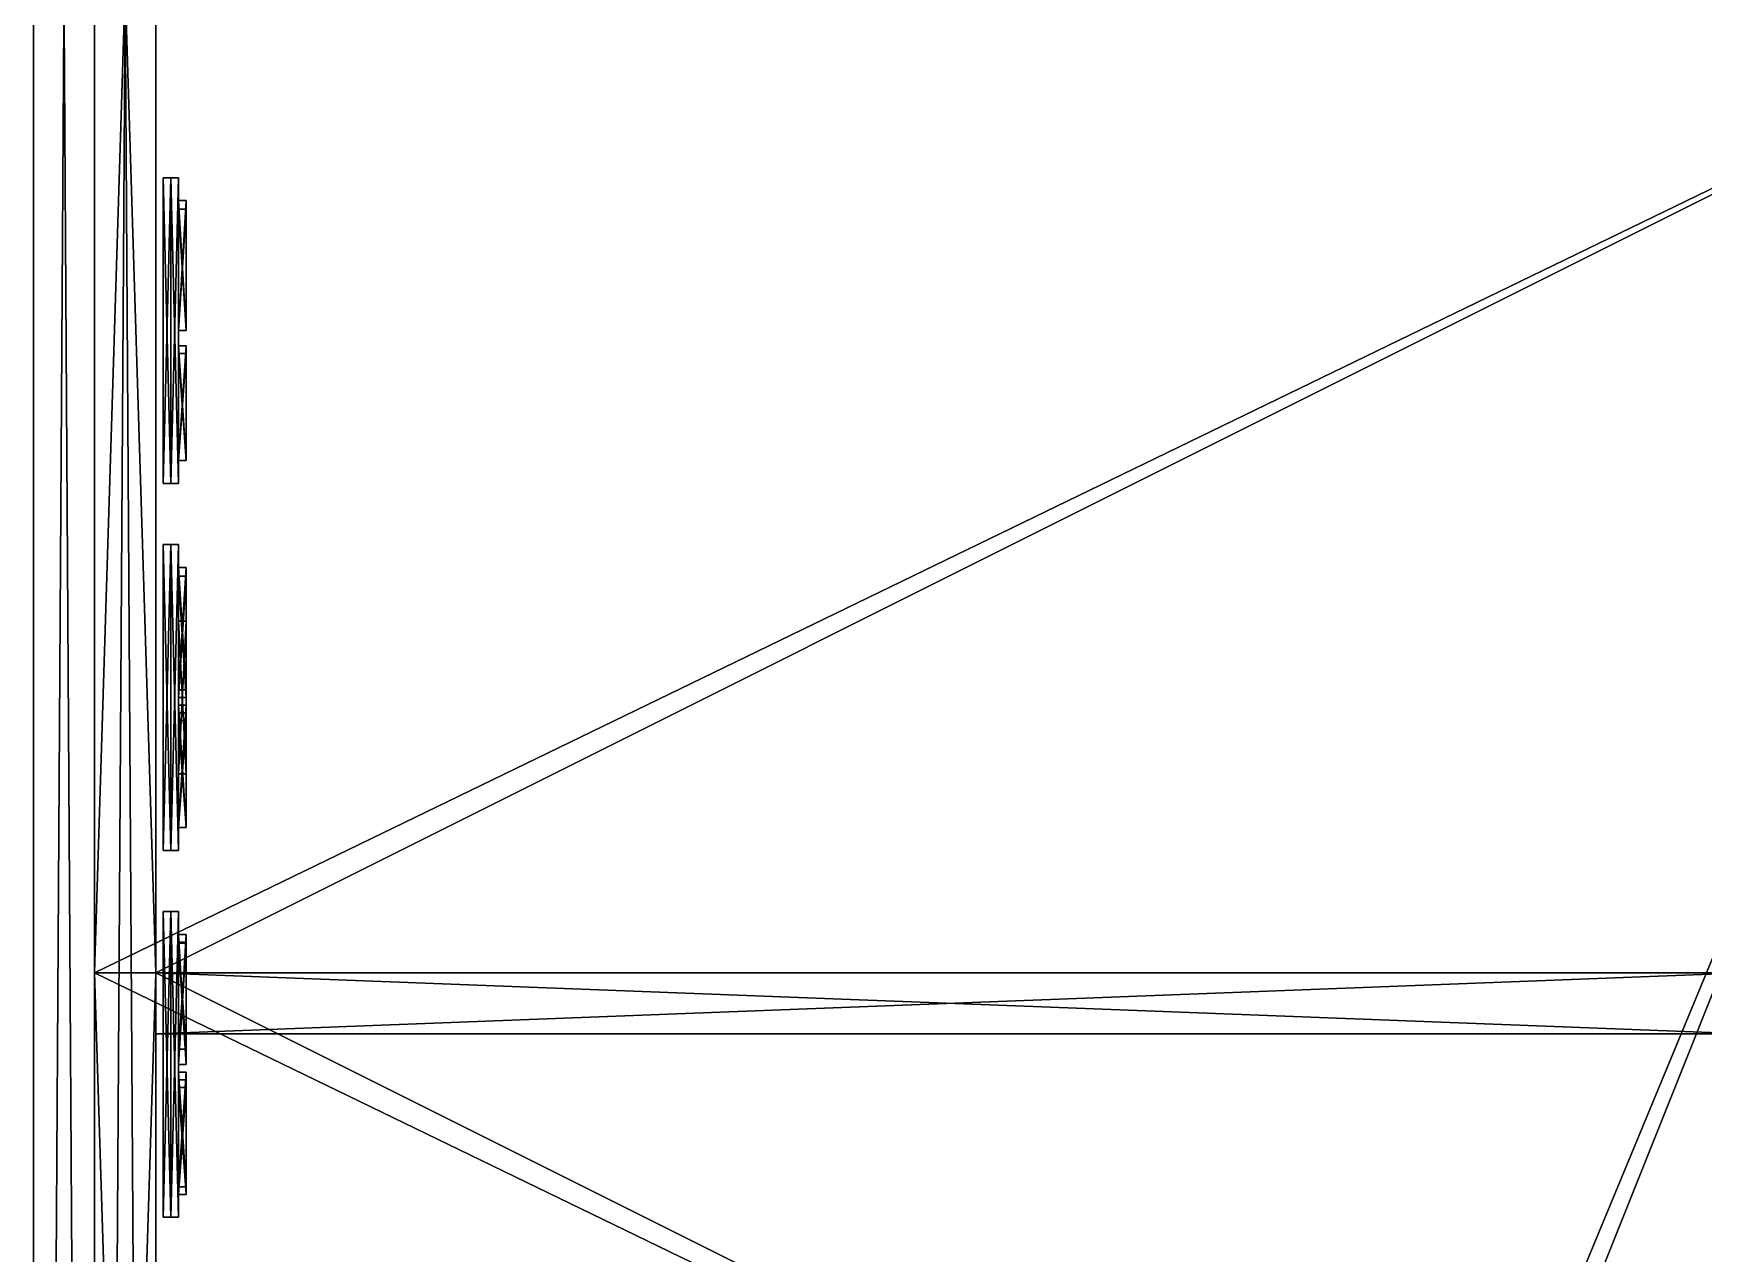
# Model space of a CAD drawing. Extents: x -648 to 272, y -784 to 528.
# Drawn here: x -272 to -53.4, y -292.7 to -133.1 of the extents above; entities that cross this region are included whole.
import ezdxf

# ---------------------------------------------------------------- set-up
doc = ezdxf.new("R2010")
doc.units = 0

msp = doc.modelspace()

# ---------------------------------------------------------------- meshes
at = {"layer": 'OBJECT001', "color": 50}
mesh = msp.add_polyface(dxfattribs=at)
corners = [(-256, -768, 376), (-256, 512, 376), (-256, 512, 384), (-256, -768, 384), (256, 512, 376), (256, -768, 376), (256, -768, 384), (256, 512, 384)]
mesh.append_faces([[corners[k] for k in face] for face in [(1, 3, 0), (5, 7, 4), (2, 6, 3), (0, 4, 1), (5, 3, 6), (1, 7, 2)]], dxfattribs={"vtx0": -1})
mesh.append_faces([[corners[k] for k in face] for face in [(1, 2, 3), (5, 6, 7), (2, 7, 6), (0, 5, 4), (5, 0, 3), (1, 4, 7)]], dxfattribs={"vtx2": -1})
at = {"layer": 'OBJECT010', "color": 50}
mesh = msp.add_polyface(dxfattribs=at)
corners = [(-264, -256, 128), (-264, -256, 40), (-264, 2, 40), (-264, 2, 128), (-256, 2, 128), (-256, 2, 40), (-256, -256, 40), (-256, -256, 128)]
mesh.append_faces([[corners[k] for k in face] for face in [(1, 3, 0), (5, 7, 4), (6, 0, 7), (2, 4, 3), (1, 5, 2), (3, 7, 0)]], dxfattribs={"vtx0": -1})
mesh.append_faces([[corners[k] for k in face] for face in [(1, 2, 3), (5, 6, 7), (6, 1, 0), (2, 5, 4), (1, 6, 5), (3, 4, 7)]], dxfattribs={"vtx2": -1})
at = {"layer": 'OBJECT014', "color": 50}
mesh = msp.add_polyface(dxfattribs=at)
corners = [(-264, -512, 128), (-264, -512, 72), (-264, -256, 72), (-264, -256, 128), (-256, -256, 128), (-256, -256, 72), (-256, -512, 72), (-256, -512, 128)]
mesh.append_faces([[corners[k] for k in face] for face in [(1, 3, 0), (5, 7, 4), (6, 0, 7), (2, 4, 3), (1, 5, 2), (3, 7, 0)]], dxfattribs={"vtx0": -1})
mesh.append_faces([[corners[k] for k in face] for face in [(1, 2, 3), (5, 6, 7), (6, 1, 0), (2, 5, 4), (1, 6, 5), (3, 4, 7)]], dxfattribs={"vtx2": -1})
at = {"layer": 'OBJECT015', "color": 50}
mesh = msp.add_polyface(dxfattribs=at)
corners = [(-256, -256, 32), (-264, -256, 32), (-264, -256, 40), (-256, -256, 40), (-264, 2, 32), (-256, 2, 32), (-256, 2, 40), (-264, 2, 40)]
mesh.append_faces([[corners[k] for k in face] for face in [(1, 3, 0), (5, 7, 4), (4, 0, 5), (2, 6, 3), (1, 7, 2), (5, 3, 6)]], dxfattribs={"vtx0": -1})
mesh.append_faces([[corners[k] for k in face] for face in [(1, 2, 3), (5, 6, 7), (4, 1, 0), (2, 7, 6), (1, 4, 7), (5, 0, 3)]], dxfattribs={"vtx2": -1})
at = {"layer": 'OBJECT018', "color": 50}
mesh = msp.add_polyface(dxfattribs=at)
corners = [(-264, -512, 72), (-264, -512, 64), (-264, -256, 64), (-264, -256, 72), (-256, -256, 72), (-256, -256, 64), (-256, -512, 64), (-256, -512, 72)]
mesh.append_faces([[corners[k] for k in face] for face in [(1, 3, 0), (5, 7, 4), (6, 0, 7), (2, 4, 3), (1, 5, 2), (3, 7, 0)]], dxfattribs={"vtx0": -1})
mesh.append_faces([[corners[k] for k in face] for face in [(1, 2, 3), (5, 6, 7), (6, 1, 0), (2, 5, 4), (1, 6, 5), (3, 4, 7)]], dxfattribs={"vtx2": -1})
at = {"layer": 'OBJECT023', "color": 50}
mesh = msp.add_polyface(dxfattribs=at)
corners = [(264, -512, 32), (-264, -512, 32), (-264, -512, 64), (264, -512, 64), (-264, -256, 32), (264, -256, 32), (264, -256, 64), (-264, -256, 64)]
mesh.append_faces([[corners[k] for k in face] for face in [(1, 3, 0), (5, 7, 4), (4, 0, 5), (2, 6, 3), (1, 7, 2), (5, 3, 6)]], dxfattribs={"vtx0": -1})
mesh.append_faces([[corners[k] for k in face] for face in [(1, 2, 3), (5, 6, 7), (4, 1, 0), (2, 7, 6), (1, 4, 7), (5, 0, 3)]], dxfattribs={"vtx2": -1})
at = {"layer": 'OBJECT024', "color": 50}
mesh = msp.add_polyface(dxfattribs=at)
corners = [(-264, -256, 32), (-264, -256), (-264, 0), (-264, 0, 32), (264, 0, 32), (264, 0), (264, -256), (264, -256, 32)]
mesh.append_faces([[corners[k] for k in face] for face in [(1, 3, 0), (5, 7, 4), (6, 0, 7), (2, 4, 3), (1, 5, 2), (3, 7, 0)]], dxfattribs={"vtx0": -1})
mesh.append_faces([[corners[k] for k in face] for face in [(1, 2, 3), (5, 6, 7), (6, 1, 0), (2, 5, 4), (1, 6, 5), (3, 4, 7)]], dxfattribs={"vtx2": -1})
at = {"layer": 'OBJECT029', "color": 50}
mesh = msp.add_polyface(dxfattribs=at)
corners = [(-272, -776, 384), (-272, -776, 128), (-272, 520, 128), (-272, 520, 384), (-264, 520, 384), (-264, 520, 128), (-264, -776, 128), (-264, -776, 384)]
mesh.append_faces([[corners[k] for k in face] for face in [(1, 3, 0), (5, 7, 4), (6, 0, 7), (2, 4, 3), (1, 5, 2), (3, 7, 0)]], dxfattribs={"vtx0": -1})
mesh.append_faces([[corners[k] for k in face] for face in [(1, 2, 3), (5, 6, 7), (6, 1, 0), (2, 5, 4), (1, 6, 5), (3, 4, 7)]], dxfattribs={"vtx2": -1})
at = {"layer": 'OBJECT048', "color": 50}
mesh = msp.add_polyface(dxfattribs=at)
corners = [(-272, 528, 384), (-272, -784, 384), (272, -784, 384), (272, 528, 384), (-272, -784, 392), (-272, 528, 392), (272, 528, 392), (272, -784, 392)]
mesh.append_faces([[corners[k] for k in face] for face in [(1, 3, 0), (5, 7, 4), (0, 4, 1), (2, 6, 3), (1, 7, 2), (3, 5, 0)]], dxfattribs={"vtx0": -1})
mesh.append_faces([[corners[k] for k in face] for face in [(1, 2, 3), (5, 6, 7), (0, 5, 4), (2, 7, 6), (1, 4, 7), (3, 6, 5)]], dxfattribs={"vtx2": -1})
at = {"layer": 'OBJECT050', "color": 50}
mesh = msp.add_polyface(dxfattribs=at)
corners = [(-264, -768, 384), (-264, -768, 128), (-264, 512, 128), (-264, 512, 384), (-256, 512, 384), (-256, 512, 128), (-256, -768, 128), (-256, -768, 384)]
mesh.append_faces([[corners[k] for k in face] for face in [(1, 3, 0), (5, 7, 4), (6, 0, 7), (2, 4, 3), (1, 5, 2), (3, 7, 0)]], dxfattribs={"vtx0": -1})
mesh.append_faces([[corners[k] for k in face] for face in [(1, 2, 3), (5, 6, 7), (6, 1, 0), (2, 5, 4), (1, 6, 5), (3, 4, 7)]], dxfattribs={"vtx2": -1})
at = {"layer": 'OBJECT410', "color": 50}
mesh = msp.add_polyface(dxfattribs=at)
corners = [(-253, -268, 196), (-253, -268, 190), (-253, -251, 190), (-253, -251, 196), (-252, -251, 196), (-252, -251, 190), (-252, -268, 190), (-252, -268, 196)]
mesh.append_faces([[corners[k] for k in face] for face in [(1, 3, 0), (5, 7, 4), (6, 0, 7), (2, 4, 3), (1, 5, 2), (3, 7, 0)]], dxfattribs={"vtx0": -1})
mesh.append_faces([[corners[k] for k in face] for face in [(1, 2, 3), (5, 6, 7), (6, 1, 0), (2, 5, 4), (1, 6, 5), (3, 4, 7)]], dxfattribs={"vtx2": -1})
at = {"layer": 'OBJECT411', "color": 50}
mesh = msp.add_polyface(dxfattribs=at)
corners = [(-253, -268, 207), (-253, -268, 201), (-253, -251, 201), (-253, -251, 207), (-252, -251, 207), (-252, -251, 201), (-252, -268, 201), (-252, -268, 207)]
mesh.append_faces([[corners[k] for k in face] for face in [(1, 3, 0), (5, 7, 4), (6, 0, 7), (2, 4, 3), (1, 5, 2), (3, 7, 0)]], dxfattribs={"vtx0": -1})
mesh.append_faces([[corners[k] for k in face] for face in [(1, 2, 3), (5, 6, 7), (6, 1, 0), (2, 5, 4), (1, 6, 5), (3, 4, 7)]], dxfattribs={"vtx2": -1})
at = {"layer": 'OBJECT412', "color": 50}
mesh = msp.add_polyface(dxfattribs=at)
corners = [(-253, -268, 218), (-253, -268, 212), (-253, -252.132904, 212), (-253, -252.132904, 218), (-252, -252.132904, 218), (-252, -252.132904, 212), (-252, -268, 212), (-252, -268, 218)]
mesh.append_faces([[corners[k] for k in face] for face in [(1, 3, 0), (5, 7, 4), (6, 0, 7), (2, 4, 3), (1, 5, 2), (3, 7, 0)]], dxfattribs={"vtx0": -1})
mesh.append_faces([[corners[k] for k in face] for face in [(1, 2, 3), (5, 6, 7), (6, 1, 0), (2, 5, 4), (1, 6, 5), (3, 4, 7)]], dxfattribs={"vtx2": -1})
at = {"layer": 'OBJECT413', "color": 50}
mesh = msp.add_polyface(dxfattribs=at)
corners = [(-253, -271, 212), (-253, -285, 212), (-252, -285, 212), (-252, -271, 212), (-253, -285, 218), (-253, -271, 218), (-252, -271, 218), (-252, -285, 218)]
mesh.append_faces([[corners[k] for k in face] for face in [(1, 3, 0), (5, 7, 4), (0, 4, 1), (2, 6, 3), (1, 7, 2), (3, 5, 0)]], dxfattribs={"vtx0": -1})
mesh.append_faces([[corners[k] for k in face] for face in [(1, 2, 3), (5, 6, 7), (0, 5, 4), (2, 7, 6), (1, 4, 7), (3, 6, 5)]], dxfattribs={"vtx2": -1})
at = {"layer": 'OBJECT414', "color": 50}
mesh = msp.add_polyface(dxfattribs=at)
corners = [(-253, -285, 207), (-253, -285, 201), (-253, -270, 201), (-253, -270, 207), (-252, -270, 207), (-252, -270, 201), (-252, -285, 201), (-252, -285, 207)]
mesh.append_faces([[corners[k] for k in face] for face in [(1, 3, 0), (5, 7, 4), (6, 0, 7), (2, 4, 3), (1, 5, 2), (3, 7, 0)]], dxfattribs={"vtx0": -1})
mesh.append_faces([[corners[k] for k in face] for face in [(1, 2, 3), (5, 6, 7), (6, 1, 0), (2, 5, 4), (1, 6, 5), (3, 4, 7)]], dxfattribs={"vtx2": -1})
at = {"layer": 'OBJECT415', "color": 50}
mesh = msp.add_polyface(dxfattribs=at)
corners = [(-253, -285, 196), (-253, -285, 190), (-253, -270, 190), (-253, -270, 196), (-252, -270, 196), (-252, -270, 190), (-252, -285, 190), (-252, -285, 196)]
mesh.append_faces([[corners[k] for k in face] for face in [(1, 3, 0), (5, 7, 4), (6, 0, 7), (2, 4, 3), (1, 5, 2), (3, 7, 0)]], dxfattribs={"vtx0": -1})
mesh.append_faces([[corners[k] for k in face] for face in [(1, 2, 3), (5, 6, 7), (6, 1, 0), (2, 5, 4), (1, 6, 5), (3, 4, 7)]], dxfattribs={"vtx2": -1})
at = {"layer": 'OBJECT416', "color": 50}
mesh = msp.add_polyface(dxfattribs=at)
corners = [(-252, -230, 187), (-253, -230, 187), (-253, -230, 193), (-252, -230, 193), (-253, -210, 187), (-252, -210, 187), (-252, -210, 193), (-253, -210, 193)]
mesh.append_faces([[corners[k] for k in face] for face in [(1, 3, 0), (5, 7, 4), (4, 0, 5), (2, 6, 3), (1, 7, 2), (5, 3, 6)]], dxfattribs={"vtx0": -1})
mesh.append_faces([[corners[k] for k in face] for face in [(1, 2, 3), (5, 6, 7), (4, 1, 0), (2, 7, 6), (1, 4, 7), (5, 0, 3)]], dxfattribs={"vtx2": -1})
at = {"layer": 'OBJECT417', "color": 50}
mesh = msp.add_polyface(dxfattribs=at)
corners = [(-253, -237, 202), (-253, -237, 196), (-253, -222, 196), (-253, -222, 202), (-252, -222, 202), (-252, -222, 196), (-252, -237, 196), (-252, -237, 202)]
mesh.append_faces([[corners[k] for k in face] for face in [(1, 3, 0), (5, 7, 4), (6, 0, 7), (2, 4, 3), (1, 5, 2), (3, 7, 0)]], dxfattribs={"vtx0": -1})
mesh.append_faces([[corners[k] for k in face] for face in [(1, 2, 3), (5, 6, 7), (6, 1, 0), (2, 5, 4), (1, 6, 5), (3, 4, 7)]], dxfattribs={"vtx2": -1})
at = {"layer": 'OBJECT418', "color": 50}
mesh = msp.add_polyface(dxfattribs=at)
corners = [(-253, -237, 211), (-253, -237, 205), (-253, -222, 205), (-253, -222, 211), (-252, -222, 211), (-252, -222, 205), (-252, -237, 205), (-252, -237, 211)]
mesh.append_faces([[corners[k] for k in face] for face in [(1, 3, 0), (5, 7, 4), (6, 0, 7), (2, 4, 3), (1, 5, 2), (3, 7, 0)]], dxfattribs={"vtx0": -1})
mesh.append_faces([[corners[k] for k in face] for face in [(1, 2, 3), (5, 6, 7), (6, 1, 0), (2, 5, 4), (1, 6, 5), (3, 4, 7)]], dxfattribs={"vtx2": -1})
at = {"layer": 'OBJECT419', "color": 50}
mesh = msp.add_polyface(dxfattribs=at)
corners = [(-253, -237, 220), (-253, -237, 214), (-253, -223, 214), (-253, -223, 220), (-252, -223, 220), (-252, -223, 214), (-252, -237, 214), (-252, -237, 220)]
mesh.append_faces([[corners[k] for k in face] for face in [(1, 3, 0), (5, 7, 4), (6, 0, 7), (2, 4, 3), (1, 5, 2), (3, 7, 0)]], dxfattribs={"vtx0": -1})
mesh.append_faces([[corners[k] for k in face] for face in [(1, 2, 3), (5, 6, 7), (6, 1, 0), (2, 5, 4), (1, 6, 5), (3, 4, 7)]], dxfattribs={"vtx2": -1})
at = {"layer": 'OBJECT420', "color": 50}
mesh = msp.add_polyface(dxfattribs=at)
corners = [(-253, -220, 220), (-253, -220, 214), (-253, -204.132904, 214), (-253, -204.132904, 220), (-252, -204.132904, 220), (-252, -204.132904, 214), (-252, -220, 214), (-252, -220, 220)]
mesh.append_faces([[corners[k] for k in face] for face in [(1, 3, 0), (5, 7, 4), (6, 0, 7), (2, 4, 3), (1, 5, 2), (3, 7, 0)]], dxfattribs={"vtx0": -1})
mesh.append_faces([[corners[k] for k in face] for face in [(1, 2, 3), (5, 6, 7), (6, 1, 0), (2, 5, 4), (1, 6, 5), (3, 4, 7)]], dxfattribs={"vtx2": -1})
at = {"layer": 'OBJECT421', "color": 50}
mesh = msp.add_polyface(dxfattribs=at)
corners = [(-253, -203, 205), (-253, -220, 205), (-252, -220, 205), (-252, -203, 205), (-253, -220, 211), (-253, -203, 211), (-252, -203, 211), (-252, -220, 211)]
mesh.append_faces([[corners[k] for k in face] for face in [(1, 3, 0), (5, 7, 4), (0, 4, 1), (2, 6, 3), (1, 7, 2), (3, 5, 0)]], dxfattribs={"vtx0": -1})
mesh.append_faces([[corners[k] for k in face] for face in [(1, 2, 3), (5, 6, 7), (0, 5, 4), (2, 7, 6), (1, 4, 7), (3, 6, 5)]], dxfattribs={"vtx2": -1})
at = {"layer": 'OBJECT422', "color": 50}
mesh = msp.add_polyface(dxfattribs=at)
corners = [(-253, -220, 202), (-253, -220, 196), (-253, -203, 196), (-253, -203, 202), (-252, -203, 202), (-252, -203, 196), (-252, -220, 196), (-252, -220, 202)]
mesh.append_faces([[corners[k] for k in face] for face in [(1, 3, 0), (5, 7, 4), (6, 0, 7), (2, 4, 3), (1, 5, 2), (3, 7, 0)]], dxfattribs={"vtx0": -1})
mesh.append_faces([[corners[k] for k in face] for face in [(1, 2, 3), (5, 6, 7), (6, 1, 0), (2, 5, 4), (1, 6, 5), (3, 4, 7)]], dxfattribs={"vtx2": -1})
at = {"layer": 'OBJECT423', "color": 50}
mesh = msp.add_polyface(dxfattribs=at)
corners = [(-253, -284, 172), (-253, -284, 167), (-253, -270, 167), (-253, -270, 172), (-252, -270, 172), (-252, -270, 167), (-252, -284, 167), (-252, -284, 172)]
mesh.append_faces([[corners[k] for k in face] for face in [(1, 3, 0), (5, 7, 4), (6, 0, 7), (2, 4, 3), (1, 5, 2), (3, 7, 0)]], dxfattribs={"vtx0": -1})
mesh.append_faces([[corners[k] for k in face] for face in [(1, 2, 3), (5, 6, 7), (6, 1, 0), (2, 5, 4), (1, 6, 5), (3, 4, 7)]], dxfattribs={"vtx2": -1})
at = {"layer": 'OBJECT424', "color": 50}
mesh = msp.add_polyface(dxfattribs=at)
corners = [(-252, -284, 160), (-253, -284, 160), (-253, -284, 166), (-252, -284, 166), (-253, -270, 160), (-252, -270, 160), (-252, -270, 166), (-253, -270, 166)]
mesh.append_faces([[corners[k] for k in face] for face in [(1, 3, 0), (5, 7, 4), (4, 0, 5), (2, 6, 3), (1, 7, 2), (5, 3, 6)]], dxfattribs={"vtx0": -1})
mesh.append_faces([[corners[k] for k in face] for face in [(1, 2, 3), (5, 6, 7), (4, 1, 0), (2, 7, 6), (1, 4, 7), (5, 0, 3)]], dxfattribs={"vtx2": -1})
at = {"layer": 'OBJECT425', "color": 50}
mesh = msp.add_polyface(dxfattribs=at)
corners = [(-253, -284, 159), (-253, -284, 153), (-253, -270, 153), (-253, -270, 159), (-252, -270, 159), (-252, -270, 153), (-252, -284, 153), (-252, -284, 159)]
mesh.append_faces([[corners[k] for k in face] for face in [(1, 3, 0), (5, 7, 4), (6, 0, 7), (2, 4, 3), (1, 5, 2), (3, 7, 0)]], dxfattribs={"vtx0": -1})
mesh.append_faces([[corners[k] for k in face] for face in [(1, 2, 3), (5, 6, 7), (6, 1, 0), (2, 5, 4), (1, 6, 5), (3, 4, 7)]], dxfattribs={"vtx2": -1})
at = {"layer": 'OBJECT426', "color": 50}
mesh = msp.add_polyface(dxfattribs=at)
corners = [(-253, -284, 152), (-253, -284, 147), (-253, -270, 147), (-253, -270, 152), (-252, -270, 152), (-252, -270, 147), (-252, -284, 147), (-252, -284, 152)]
mesh.append_faces([[corners[k] for k in face] for face in [(1, 3, 0), (5, 7, 4), (6, 0, 7), (2, 4, 3), (1, 5, 2), (3, 7, 0)]], dxfattribs={"vtx0": -1})
mesh.append_faces([[corners[k] for k in face] for face in [(1, 2, 3), (5, 6, 7), (6, 1, 0), (2, 5, 4), (1, 6, 5), (3, 4, 7)]], dxfattribs={"vtx2": -1})
at = {"layer": 'OBJECT427', "color": 50}
mesh = msp.add_polyface(dxfattribs=at)
corners = [(-253, -284, 146), (-253, -284, 140), (-253, -269, 140), (-253, -269, 146), (-252, -269, 146), (-252, -269, 140), (-252, -284, 140), (-252, -284, 146)]
mesh.append_faces([[corners[k] for k in face] for face in [(1, 3, 0), (5, 7, 4), (6, 0, 7), (2, 4, 3), (1, 5, 2), (3, 7, 0)]], dxfattribs={"vtx0": -1})
mesh.append_faces([[corners[k] for k in face] for face in [(1, 2, 3), (5, 6, 7), (6, 1, 0), (2, 5, 4), (1, 6, 5), (3, 4, 7)]], dxfattribs={"vtx2": -1})
at = {"layer": 'OBJECT428', "color": 50}
mesh = msp.add_polyface(dxfattribs=at)
corners = [(-253, -266, 172), (-253, -266, 167), (-253, -252, 167), (-253, -252, 172), (-252, -252, 172), (-252, -252, 167), (-252, -266, 167), (-252, -266, 172)]
mesh.append_faces([[corners[k] for k in face] for face in [(1, 3, 0), (5, 7, 4), (6, 0, 7), (2, 4, 3), (1, 5, 2), (3, 7, 0)]], dxfattribs={"vtx0": -1})
mesh.append_faces([[corners[k] for k in face] for face in [(1, 2, 3), (5, 6, 7), (6, 1, 0), (2, 5, 4), (1, 6, 5), (3, 4, 7)]], dxfattribs={"vtx2": -1})
at = {"layer": 'OBJECT429', "color": 50}
mesh = msp.add_polyface(dxfattribs=at)
corners = [(-253, -252, 160), (-253, -266, 160), (-252, -266, 160), (-252, -252, 160), (-253, -266, 166), (-253, -252, 166), (-252, -252, 166), (-252, -266, 166)]
mesh.append_faces([[corners[k] for k in face] for face in [(1, 3, 0), (5, 7, 4), (0, 4, 1), (2, 6, 3), (1, 7, 2), (3, 5, 0)]], dxfattribs={"vtx0": -1})
mesh.append_faces([[corners[k] for k in face] for face in [(1, 2, 3), (5, 6, 7), (0, 5, 4), (2, 7, 6), (1, 4, 7), (3, 6, 5)]], dxfattribs={"vtx2": -1})
at = {"layer": 'OBJECT430', "color": 50}
mesh = msp.add_polyface(dxfattribs=at)
corners = [(-253, -266, 159), (-253, -266, 153), (-253, -252, 153), (-253, -252, 159), (-252, -252, 159), (-252, -252, 153), (-252, -266, 153), (-252, -266, 159)]
mesh.append_faces([[corners[k] for k in face] for face in [(1, 3, 0), (5, 7, 4), (6, 0, 7), (2, 4, 3), (1, 5, 2), (3, 7, 0)]], dxfattribs={"vtx0": -1})
mesh.append_faces([[corners[k] for k in face] for face in [(1, 2, 3), (5, 6, 7), (6, 1, 0), (2, 5, 4), (1, 6, 5), (3, 4, 7)]], dxfattribs={"vtx2": -1})
at = {"layer": 'OBJECT431', "color": 50}
mesh = msp.add_polyface(dxfattribs=at)
corners = [(-253, -266, 152), (-253, -266, 147), (-253, -252, 147), (-253, -252, 152), (-252, -252, 152), (-252, -252, 147), (-252, -266, 147), (-252, -266, 152)]
mesh.append_faces([[corners[k] for k in face] for face in [(1, 3, 0), (5, 7, 4), (6, 0, 7), (2, 4, 3), (1, 5, 2), (3, 7, 0)]], dxfattribs={"vtx0": -1})
mesh.append_faces([[corners[k] for k in face] for face in [(1, 2, 3), (5, 6, 7), (6, 1, 0), (2, 5, 4), (1, 6, 5), (3, 4, 7)]], dxfattribs={"vtx2": -1})
at = {"layer": 'OBJECT432', "color": 50}
mesh = msp.add_polyface(dxfattribs=at)
corners = [(-252, -266, 140), (-253, -266, 140), (-253, -266, 146), (-252, -266, 146), (-253, -252, 140), (-252, -252, 140), (-252, -252, 146), (-253, -252, 146)]
mesh.append_faces([[corners[k] for k in face] for face in [(1, 3, 0), (5, 7, 4), (4, 0, 5), (2, 6, 3), (1, 7, 2), (5, 3, 6)]], dxfattribs={"vtx0": -1})
mesh.append_faces([[corners[k] for k in face] for face in [(1, 2, 3), (5, 6, 7), (4, 1, 0), (2, 7, 6), (1, 4, 7), (5, 0, 3)]], dxfattribs={"vtx2": -1})
at = {"layer": 'OBJECT433', "color": 50}
mesh = msp.add_polyface(dxfattribs=at)
corners = [(-253, -237, 172), (-253, -237, 167), (-253, -221, 167), (-253, -221, 172), (-252, -221, 172), (-252, -221, 167), (-252, -237, 167), (-252, -237, 172)]
mesh.append_faces([[corners[k] for k in face] for face in [(1, 3, 0), (5, 7, 4), (6, 0, 7), (2, 4, 3), (1, 5, 2), (3, 7, 0)]], dxfattribs={"vtx0": -1})
mesh.append_faces([[corners[k] for k in face] for face in [(1, 2, 3), (5, 6, 7), (6, 1, 0), (2, 5, 4), (1, 6, 5), (3, 4, 7)]], dxfattribs={"vtx2": -1})
at = {"layer": 'OBJECT434', "color": 50}
mesh = msp.add_polyface(dxfattribs=at)
corners = [(-253, -237, 166), (-253, -237, 160), (-253, -221, 160), (-253, -221, 166), (-252, -221, 166), (-252, -221, 160), (-252, -237, 160), (-252, -237, 166)]
mesh.append_faces([[corners[k] for k in face] for face in [(1, 3, 0), (5, 7, 4), (6, 0, 7), (2, 4, 3), (1, 5, 2), (3, 7, 0)]], dxfattribs={"vtx0": -1})
mesh.append_faces([[corners[k] for k in face] for face in [(1, 2, 3), (5, 6, 7), (6, 1, 0), (2, 5, 4), (1, 6, 5), (3, 4, 7)]], dxfattribs={"vtx2": -1})
at = {"layer": 'OBJECT435', "color": 50}
mesh = msp.add_polyface(dxfattribs=at)
corners = [(-253, -237, 159), (-253, -237, 153), (-253, -221, 153), (-253, -221, 159), (-252, -221, 159), (-252, -221, 153), (-252, -237, 153), (-252, -237, 159)]
mesh.append_faces([[corners[k] for k in face] for face in [(1, 3, 0), (5, 7, 4), (6, 0, 7), (2, 4, 3), (1, 5, 2), (3, 7, 0)]], dxfattribs={"vtx0": -1})
mesh.append_faces([[corners[k] for k in face] for face in [(1, 2, 3), (5, 6, 7), (6, 1, 0), (2, 5, 4), (1, 6, 5), (3, 4, 7)]], dxfattribs={"vtx2": -1})
at = {"layer": 'OBJECT436', "color": 50}
mesh = msp.add_polyface(dxfattribs=at)
corners = [(-253, -237, 152), (-253, -237, 147), (-253, -221, 147), (-253, -221, 152), (-252, -221, 152), (-252, -221, 147), (-252, -237, 147), (-252, -237, 152)]
mesh.append_faces([[corners[k] for k in face] for face in [(1, 3, 0), (5, 7, 4), (6, 0, 7), (2, 4, 3), (1, 5, 2), (3, 7, 0)]], dxfattribs={"vtx0": -1})
mesh.append_faces([[corners[k] for k in face] for face in [(1, 2, 3), (5, 6, 7), (6, 1, 0), (2, 5, 4), (1, 6, 5), (3, 4, 7)]], dxfattribs={"vtx2": -1})
at = {"layer": 'OBJECT437', "color": 50}
mesh = msp.add_polyface(dxfattribs=at)
corners = [(-253, -221, 140), (-253, -237, 140), (-252, -237, 140), (-252, -221, 140), (-253, -237, 145), (-253, -221, 145), (-252, -221, 145), (-252, -237, 145)]
mesh.append_faces([[corners[k] for k in face] for face in [(1, 3, 0), (5, 7, 4), (0, 4, 1), (2, 6, 3), (1, 7, 2), (3, 5, 0)]], dxfattribs={"vtx0": -1})
mesh.append_faces([[corners[k] for k in face] for face in [(1, 2, 3), (5, 6, 7), (0, 5, 4), (2, 7, 6), (1, 4, 7), (3, 6, 5)]], dxfattribs={"vtx2": -1})
at = {"layer": 'OBJECT438', "color": 50}
mesh = msp.add_polyface(dxfattribs=at)
corners = [(-253, -219, 145), (-253, -219, 140), (-253, -203, 140), (-253, -203, 145), (-252, -203, 145), (-252, -203, 140), (-252, -219, 140), (-252, -219, 145)]
mesh.append_faces([[corners[k] for k in face] for face in [(1, 3, 0), (5, 7, 4), (6, 0, 7), (2, 4, 3), (1, 5, 2), (3, 7, 0)]], dxfattribs={"vtx0": -1})
mesh.append_faces([[corners[k] for k in face] for face in [(1, 2, 3), (5, 6, 7), (6, 1, 0), (2, 5, 4), (1, 6, 5), (3, 4, 7)]], dxfattribs={"vtx2": -1})
at = {"layer": 'OBJECT439', "color": 50}
mesh = msp.add_polyface(dxfattribs=at)
corners = [(-253, -219, 152), (-253, -219, 147), (-253, -203, 147), (-253, -203, 152), (-252, -203, 152), (-252, -203, 147), (-252, -219, 147), (-252, -219, 152)]
mesh.append_faces([[corners[k] for k in face] for face in [(1, 3, 0), (5, 7, 4), (6, 0, 7), (2, 4, 3), (1, 5, 2), (3, 7, 0)]], dxfattribs={"vtx0": -1})
mesh.append_faces([[corners[k] for k in face] for face in [(1, 2, 3), (5, 6, 7), (6, 1, 0), (2, 5, 4), (1, 6, 5), (3, 4, 7)]], dxfattribs={"vtx2": -1})
at = {"layer": 'OBJECT440', "color": 50}
mesh = msp.add_polyface(dxfattribs=at)
corners = [(-252, -219, 153), (-253, -219, 153), (-253, -219, 159), (-252, -219, 159), (-253, -203, 153), (-252, -203, 153), (-252, -203, 159), (-253, -203, 159)]
mesh.append_faces([[corners[k] for k in face] for face in [(1, 3, 0), (5, 7, 4), (4, 0, 5), (2, 6, 3), (1, 7, 2), (5, 3, 6)]], dxfattribs={"vtx0": -1})
mesh.append_faces([[corners[k] for k in face] for face in [(1, 2, 3), (5, 6, 7), (4, 1, 0), (2, 7, 6), (1, 4, 7), (5, 0, 3)]], dxfattribs={"vtx2": -1})
at = {"layer": 'OBJECT441', "color": 50}
mesh = msp.add_polyface(dxfattribs=at)
corners = [(-253, -219, 166), (-253, -219, 160), (-253, -203, 160), (-253, -203, 166), (-252, -203, 166), (-252, -203, 160), (-252, -219, 160), (-252, -219, 166)]
mesh.append_faces([[corners[k] for k in face] for face in [(1, 3, 0), (5, 7, 4), (6, 0, 7), (2, 4, 3), (1, 5, 2), (3, 7, 0)]], dxfattribs={"vtx0": -1})
mesh.append_faces([[corners[k] for k in face] for face in [(1, 2, 3), (5, 6, 7), (6, 1, 0), (2, 5, 4), (1, 6, 5), (3, 4, 7)]], dxfattribs={"vtx2": -1})
at = {"layer": 'OBJECT442', "color": 50}
mesh = msp.add_polyface(dxfattribs=at)
corners = [(-253, -219, 172), (-253, -219, 167), (-253, -203, 167), (-253, -203, 172), (-252, -203, 172), (-252, -203, 167), (-252, -219, 167), (-252, -219, 172)]
mesh.append_faces([[corners[k] for k in face] for face in [(1, 3, 0), (5, 7, 4), (6, 0, 7), (2, 4, 3), (1, 5, 2), (3, 7, 0)]], dxfattribs={"vtx0": -1})
mesh.append_faces([[corners[k] for k in face] for face in [(1, 2, 3), (5, 6, 7), (6, 1, 0), (2, 5, 4), (1, 6, 5), (3, 4, 7)]], dxfattribs={"vtx2": -1})
at = {"layer": 'OBJECT473', "color": 50}
mesh = msp.add_polyface(dxfattribs=at)
corners = [(-253, -189, 218), (-253, -189, 212), (-253, -175, 212), (-253, -175, 218), (-252, -175, 218), (-252, -175, 212), (-252, -189, 212), (-252, -189, 218)]
mesh.append_faces([[corners[k] for k in face] for face in [(1, 3, 0), (5, 7, 4), (6, 0, 7), (2, 4, 3), (1, 5, 2), (3, 7, 0)]], dxfattribs={"vtx0": -1})
mesh.append_faces([[corners[k] for k in face] for face in [(1, 2, 3), (5, 6, 7), (6, 1, 0), (2, 5, 4), (1, 6, 5), (3, 4, 7)]], dxfattribs={"vtx2": -1})
at = {"layer": 'OBJECT474', "color": 50}
mesh = msp.add_polyface(dxfattribs=at)
corners = [(-253, -189, 207), (-253, -189, 201), (-253, -174, 201), (-253, -174, 207), (-252, -174, 207), (-252, -174, 201), (-252, -189, 201), (-252, -189, 207)]
mesh.append_faces([[corners[k] for k in face] for face in [(1, 3, 0), (5, 7, 4), (6, 0, 7), (2, 4, 3), (1, 5, 2), (3, 7, 0)]], dxfattribs={"vtx0": -1})
mesh.append_faces([[corners[k] for k in face] for face in [(1, 2, 3), (5, 6, 7), (6, 1, 0), (2, 5, 4), (1, 6, 5), (3, 4, 7)]], dxfattribs={"vtx2": -1})
at = {"layer": 'OBJECT475', "color": 50}
mesh = msp.add_polyface(dxfattribs=at)
corners = [(-253, -189, 196), (-253, -189, 190), (-253, -174, 190), (-253, -174, 196), (-252, -174, 196), (-252, -174, 190), (-252, -189, 190), (-252, -189, 196)]
mesh.append_faces([[corners[k] for k in face] for face in [(1, 3, 0), (5, 7, 4), (6, 0, 7), (2, 4, 3), (1, 5, 2), (3, 7, 0)]], dxfattribs={"vtx0": -1})
mesh.append_faces([[corners[k] for k in face] for face in [(1, 2, 3), (5, 6, 7), (6, 1, 0), (2, 5, 4), (1, 6, 5), (3, 4, 7)]], dxfattribs={"vtx2": -1})
at = {"layer": 'OBJECT476', "color": 50}
mesh = msp.add_polyface(dxfattribs=at)
corners = [(-253, -172, 196), (-253, -172, 190), (-253, -155, 190), (-253, -155, 196), (-252, -155, 196), (-252, -155, 190), (-252, -172, 190), (-252, -172, 196)]
mesh.append_faces([[corners[k] for k in face] for face in [(1, 3, 0), (5, 7, 4), (6, 0, 7), (2, 4, 3), (1, 5, 2), (3, 7, 0)]], dxfattribs={"vtx0": -1})
mesh.append_faces([[corners[k] for k in face] for face in [(1, 2, 3), (5, 6, 7), (6, 1, 0), (2, 5, 4), (1, 6, 5), (3, 4, 7)]], dxfattribs={"vtx2": -1})
at = {"layer": 'OBJECT477', "color": 50}
mesh = msp.add_polyface(dxfattribs=at)
corners = [(-253, -155, 201), (-253, -172, 201), (-252, -172, 201), (-252, -155, 201), (-253, -172, 207), (-253, -155, 207), (-252, -155, 207), (-252, -172, 207)]
mesh.append_faces([[corners[k] for k in face] for face in [(1, 3, 0), (5, 7, 4), (0, 4, 1), (2, 6, 3), (1, 7, 2), (3, 5, 0)]], dxfattribs={"vtx0": -1})
mesh.append_faces([[corners[k] for k in face] for face in [(1, 2, 3), (5, 6, 7), (0, 5, 4), (2, 7, 6), (1, 4, 7), (3, 6, 5)]], dxfattribs={"vtx2": -1})
at = {"layer": 'OBJECT478', "color": 50}
mesh = msp.add_polyface(dxfattribs=at)
corners = [(-253, -172, 218), (-253, -172, 212), (-253, -156.132904, 212), (-253, -156.132904, 218), (-252, -156.132904, 218), (-252, -156.132904, 212), (-252, -172, 212), (-252, -172, 218)]
mesh.append_faces([[corners[k] for k in face] for face in [(1, 3, 0), (5, 7, 4), (6, 0, 7), (2, 4, 3), (1, 5, 2), (3, 7, 0)]], dxfattribs={"vtx0": -1})
mesh.append_faces([[corners[k] for k in face] for face in [(1, 2, 3), (5, 6, 7), (6, 1, 0), (2, 5, 4), (1, 6, 5), (3, 4, 7)]], dxfattribs={"vtx2": -1})
at = {"layer": 'OBJECT737', "color": 50}
mesh = msp.add_polyface(dxfattribs=at)
corners = [(256, -512, 64), (-256, -512, 64), (-256, -512, 256), (256, -512, 256), (-256, -256, 64), (256, -256, 64), (256, -256, 256), (-256, -256, 256)]
mesh.append_faces([[corners[k] for k in face] for face in [(1, 3, 0), (5, 7, 4), (4, 0, 5), (2, 6, 3), (1, 7, 2), (5, 3, 6)]], dxfattribs={"vtx0": -1})
mesh.append_faces([[corners[k] for k in face] for face in [(1, 2, 3), (5, 6, 7), (4, 1, 0), (2, 7, 6), (1, 4, 7), (5, 0, 3)]], dxfattribs={"vtx2": -1})
at = {"layer": 'OBJECT740', "color": 50}
mesh = msp.add_polyface(dxfattribs=at)
corners = [(-256, -512, 256), (-256, -512, 64), (-256, -256, 64), (-256, -256, 256), (256, -256, 256), (256, -256, 64), (256, -512, 64), (256, -512, 256)]
mesh.append_faces([[corners[k] for k in face] for face in [(1, 3, 0), (5, 7, 4), (6, 0, 7), (2, 4, 3), (1, 5, 2), (3, 7, 0)]], dxfattribs={"vtx0": -1})
mesh.append_faces([[corners[k] for k in face] for face in [(1, 2, 3), (5, 6, 7), (6, 1, 0), (2, 5, 4), (1, 6, 5), (3, 4, 7)]], dxfattribs={"vtx2": -1})
at = {"layer": 'OBJECT741', "color": 50}
mesh = msp.add_polyface(dxfattribs=at)
corners = [(-256, -256, 256), (-256, -256, 32), (-256, 0, 32), (-256, 0, 256), (256, 0, 256), (256, 0, 32), (256, -256, 32), (256, -256, 256)]
mesh.append_faces([[corners[k] for k in face] for face in [(1, 3, 0), (5, 7, 4), (6, 0, 7), (2, 4, 3), (1, 5, 2), (3, 7, 0)]], dxfattribs={"vtx0": -1})
mesh.append_faces([[corners[k] for k in face] for face in [(1, 2, 3), (5, 6, 7), (6, 1, 0), (2, 5, 4), (1, 6, 5), (3, 4, 7)]], dxfattribs={"vtx2": -1})
at = {"layer": 'OBJECT743', "color": 50}
mesh = msp.add_polyface(dxfattribs=at)
corners = [(-256, -256, 256), (-256, -256, 32), (-256, 0, 32), (-256, 0, 256), (256, 0, 256), (256, 0, 32), (256, -256, 32), (256, -256, 256)]
mesh.append_faces([[corners[k] for k in face] for face in [(1, 3, 0), (5, 7, 4), (6, 0, 7), (2, 4, 3), (1, 5, 2), (3, 7, 0)]], dxfattribs={"vtx0": -1})
mesh.append_faces([[corners[k] for k in face] for face in [(1, 2, 3), (5, 6, 7), (6, 1, 0), (2, 5, 4), (1, 6, 5), (3, 4, 7)]], dxfattribs={"vtx2": -1})
at = {"layer": 'OBJECT745', "color": 50}
mesh = msp.add_polyface(dxfattribs=at)
corners = [(256, -512, 64), (-256, -512, 64), (-256, -512, 256), (256, -512, 256), (-256, -256, 64), (256, -256, 64), (256, -256, 256), (-256, -256, 256)]
mesh.append_faces([[corners[k] for k in face] for face in [(1, 3, 0), (5, 7, 4), (4, 0, 5), (2, 6, 3), (1, 7, 2), (5, 3, 6)]], dxfattribs={"vtx0": -1})
mesh.append_faces([[corners[k] for k in face] for face in [(1, 2, 3), (5, 6, 7), (4, 1, 0), (2, 7, 6), (1, 4, 7), (5, 0, 3)]], dxfattribs={"vtx2": -1})
at = {"layer": 'OBJECT747', "color": 50}
mesh = msp.add_polyface(dxfattribs=at)
corners = [(-256, -256, 256), (-256, -256, 32), (-256, 0, 32), (-256, 0, 256), (256, 0, 256), (256, 0, 32), (256, -256, 32), (256, -256, 256)]
mesh.append_faces([[corners[k] for k in face] for face in [(1, 3, 0), (5, 7, 4), (6, 0, 7), (2, 4, 3), (1, 5, 2), (3, 7, 0)]], dxfattribs={"vtx0": -1})
mesh.append_faces([[corners[k] for k in face] for face in [(1, 2, 3), (5, 6, 7), (6, 1, 0), (2, 5, 4), (1, 6, 5), (3, 4, 7)]], dxfattribs={"vtx2": -1})
at = {"layer": 'OBJECT919', "color": 50}
mesh = msp.add_polyface(dxfattribs=at)
corners = [(-255, -288, 224), (-255, -288, 184), (-255, -248, 184), (-255, -248, 224), (-254, -248, 224), (-254, -248, 184), (-254, -288, 184), (-254, -288, 224)]
mesh.append_faces([[corners[k] for k in face] for face in [(1, 3, 0), (5, 7, 4), (6, 0, 7), (2, 4, 3), (1, 5, 2), (3, 7, 0)]], dxfattribs={"vtx0": -1})
mesh.append_faces([[corners[k] for k in face] for face in [(1, 2, 3), (5, 6, 7), (6, 1, 0), (2, 5, 4), (1, 6, 5), (3, 4, 7)]], dxfattribs={"vtx2": -1})
at = {"layer": 'OBJECT920', "color": 50}
mesh = msp.add_polyface(dxfattribs=at)
corners = [(-254, -248, 184), (-254, -288, 184), (-253, -288, 184), (-253, -248, 184), (-254, -288, 224), (-254, -248, 224), (-253, -248, 224), (-253, -288, 224)]
mesh.append_faces([[corners[k] for k in face] for face in [(1, 3, 0), (5, 7, 4), (0, 4, 1), (2, 6, 3), (1, 7, 2), (3, 5, 0)]], dxfattribs={"vtx0": -1})
mesh.append_faces([[corners[k] for k in face] for face in [(1, 2, 3), (5, 6, 7), (0, 5, 4), (2, 7, 6), (1, 4, 7), (3, 6, 5)]], dxfattribs={"vtx2": -1})
at = {"layer": 'OBJECT921', "color": 50}
mesh = msp.add_polyface(dxfattribs=at)
corners = [(-255, -240, 224), (-255, -240, 184), (-255, -200, 184), (-255, -200, 224), (-254, -200, 224), (-254, -200, 184), (-254, -240, 184), (-254, -240, 224)]
mesh.append_faces([[corners[k] for k in face] for face in [(1, 3, 0), (5, 7, 4), (6, 0, 7), (2, 4, 3), (1, 5, 2), (3, 7, 0)]], dxfattribs={"vtx0": -1})
mesh.append_faces([[corners[k] for k in face] for face in [(1, 2, 3), (5, 6, 7), (6, 1, 0), (2, 5, 4), (1, 6, 5), (3, 4, 7)]], dxfattribs={"vtx2": -1})
at = {"layer": 'OBJECT922', "color": 50}
mesh = msp.add_polyface(dxfattribs=at)
corners = [(-254, -240, 224), (-254, -240, 184), (-254, -200, 184), (-254, -200, 224), (-253, -200, 224), (-253, -200, 184), (-253, -240, 184), (-253, -240, 224)]
mesh.append_faces([[corners[k] for k in face] for face in [(1, 3, 0), (5, 7, 4), (6, 0, 7), (2, 4, 3), (1, 5, 2), (3, 7, 0)]], dxfattribs={"vtx0": -1})
mesh.append_faces([[corners[k] for k in face] for face in [(1, 2, 3), (5, 6, 7), (6, 1, 0), (2, 5, 4), (1, 6, 5), (3, 4, 7)]], dxfattribs={"vtx2": -1})
at = {"layer": 'OBJECT923', "color": 50}
mesh = msp.add_polyface(dxfattribs=at)
corners = [(-254, -192, 184), (-255, -192, 184), (-255, -192, 224), (-254, -192, 224), (-255, -152, 184), (-254, -152, 184), (-254, -152, 224), (-255, -152, 224)]
mesh.append_faces([[corners[k] for k in face] for face in [(1, 3, 0), (5, 7, 4), (4, 0, 5), (2, 6, 3), (1, 7, 2), (5, 3, 6)]], dxfattribs={"vtx0": -1})
mesh.append_faces([[corners[k] for k in face] for face in [(1, 2, 3), (5, 6, 7), (4, 1, 0), (2, 7, 6), (1, 4, 7), (5, 0, 3)]], dxfattribs={"vtx2": -1})
at = {"layer": 'OBJECT924', "color": 50}
mesh = msp.add_polyface(dxfattribs=at)
corners = [(-254, -192, 224), (-254, -192, 184), (-254, -152, 184), (-254, -152, 224), (-253, -152, 224), (-253, -152, 184), (-253, -192, 184), (-253, -192, 224)]
mesh.append_faces([[corners[k] for k in face] for face in [(1, 3, 0), (5, 7, 4), (6, 0, 7), (2, 4, 3), (1, 5, 2), (3, 7, 0)]], dxfattribs={"vtx0": -1})
mesh.append_faces([[corners[k] for k in face] for face in [(1, 2, 3), (5, 6, 7), (6, 1, 0), (2, 5, 4), (1, 6, 5), (3, 4, 7)]], dxfattribs={"vtx2": -1})
at = {"layer": 'OBJECT935', "color": 50}
mesh = msp.add_polyface(dxfattribs=at)
corners = [(-255, -240, 176), (-255, -240, 136), (-255, -200, 136), (-255, -200, 176), (-254, -200, 176), (-254, -200, 136), (-254, -240, 136), (-254, -240, 176)]
mesh.append_faces([[corners[k] for k in face] for face in [(1, 3, 0), (5, 7, 4), (6, 0, 7), (2, 4, 3), (1, 5, 2), (3, 7, 0)]], dxfattribs={"vtx0": -1})
mesh.append_faces([[corners[k] for k in face] for face in [(1, 2, 3), (5, 6, 7), (6, 1, 0), (2, 5, 4), (1, 6, 5), (3, 4, 7)]], dxfattribs={"vtx2": -1})
at = {"layer": 'OBJECT936', "color": 50}
mesh = msp.add_polyface(dxfattribs=at)
corners = [(-254, -200, 136), (-254, -240, 136), (-253, -240, 136), (-253, -200, 136), (-254, -240, 176), (-254, -200, 176), (-253, -200, 176), (-253, -240, 176)]
mesh.append_faces([[corners[k] for k in face] for face in [(1, 3, 0), (5, 7, 4), (0, 4, 1), (2, 6, 3), (1, 7, 2), (3, 5, 0)]], dxfattribs={"vtx0": -1})
mesh.append_faces([[corners[k] for k in face] for face in [(1, 2, 3), (5, 6, 7), (0, 5, 4), (2, 7, 6), (1, 4, 7), (3, 6, 5)]], dxfattribs={"vtx2": -1})
at = {"layer": 'OBJECT937', "color": 50}
mesh = msp.add_polyface(dxfattribs=at)
corners = [(-255, -288, 176), (-255, -288, 136), (-255, -248, 136), (-255, -248, 176), (-254, -248, 176), (-254, -248, 136), (-254, -288, 136), (-254, -288, 176)]
mesh.append_faces([[corners[k] for k in face] for face in [(1, 3, 0), (5, 7, 4), (6, 0, 7), (2, 4, 3), (1, 5, 2), (3, 7, 0)]], dxfattribs={"vtx0": -1})
mesh.append_faces([[corners[k] for k in face] for face in [(1, 2, 3), (5, 6, 7), (6, 1, 0), (2, 5, 4), (1, 6, 5), (3, 4, 7)]], dxfattribs={"vtx2": -1})
at = {"layer": 'OBJECT938', "color": 50}
mesh = msp.add_polyface(dxfattribs=at)
corners = [(-254, -288, 176), (-254, -288, 136), (-254, -248, 136), (-254, -248, 176), (-253, -248, 176), (-253, -248, 136), (-253, -288, 136), (-253, -288, 176)]
mesh.append_faces([[corners[k] for k in face] for face in [(1, 3, 0), (5, 7, 4), (6, 0, 7), (2, 4, 3), (1, 5, 2), (3, 7, 0)]], dxfattribs={"vtx0": -1})
mesh.append_faces([[corners[k] for k in face] for face in [(1, 2, 3), (5, 6, 7), (6, 1, 0), (2, 5, 4), (1, 6, 5), (3, 4, 7)]], dxfattribs={"vtx2": -1})
at = {"layer": 'OBJECT995', "color": 50}
mesh = msp.add_polyface(dxfattribs=at)
corners = [(-256, -256, 64), (-256, -264, 64), (-48, -264, 64), (-48, -256, 64), (-256, -264, 96), (-256, -256, 96), (-48, -256, 96), (-48, -264, 96)]
mesh.append_faces([[corners[k] for k in face] for face in [(1, 3, 0), (5, 7, 4), (0, 4, 1), (2, 6, 3), (1, 7, 2), (3, 5, 0)]], dxfattribs={"vtx0": -1})
mesh.append_faces([[corners[k] for k in face] for face in [(1, 2, 3), (5, 6, 7), (0, 5, 4), (2, 7, 6), (1, 4, 7), (3, 6, 5)]], dxfattribs={"vtx2": -1})

doc.saveas('drawing.dxf')
